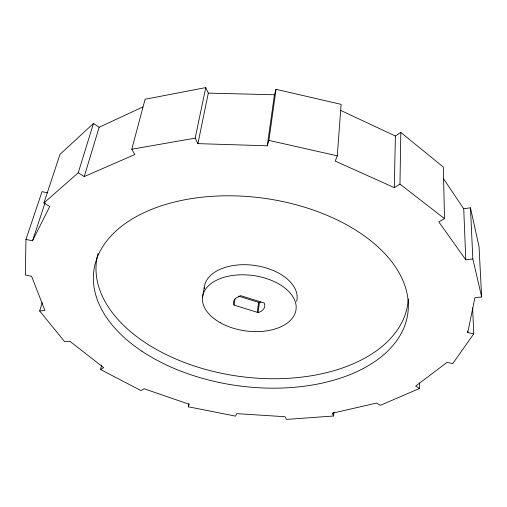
<?xml version="1.0" encoding="UTF-8"?>
<svg xmlns="http://www.w3.org/2000/svg" width="507" height="507" viewBox="0 0 507 507"><rect width="100%" height="100%" fill="white"/><g stroke="black" fill="none" stroke-linecap="round" stroke-linejoin="round"><path stroke-width="0.76" d="M472.619 307.907L473.766 333.815L467.771 332.554L474.913 297.704L481.65 296.982L472.841 258.988L465.794 259.831L438.815 221.889L444.519 218.656L399.972 184.117L400.803 132.422L395.39 136.022L394.3 187.628L335.228 161.112L337.288 155.839L341.116 104.353L276.036 89.302L274.433 94.771L267.271 145.801L197.92 143.633L195.182 138.138L205.747 87.591L145.084 99.271L131.801 149.235L134.843 154.546L84.232 176.563L78.236 172.773L43.9 202.971L49.762 206.495L32.518 240.806L25.965 239.424L42.024 191.64L47.601 192.844M25.965 239.424L25.35 274.984L31.592 276.283L44.876 310.36L39.654 310.987L42.195 302.66M188.889 403.686L188.351 406.804L235.679 416.146L236.661 413.636L284.972 416.716L286.512 419.409L333.619 416L333.866 412.083M257.296 312.299L234.019 305.094A15.711 9.303 7.8 0 1 235.812 298.16L240.641 295.644L264.217 303.009L264.42 303.516A15.711 9.303 7.8 0 1 259.749 312.008L258.095 312.559L257.296 312.299L258.583 302.375L238.474 296.101M258.095 312.559L259.375 302.635L261.016 302.077M267.271 145.801L268.906 140.388L276.036 89.302M234.019 305.094L234.925 298.984M202.54 297.203L204.283 287.292M197.92 143.633L208.301 93.117L205.747 87.591M188.351 406.804L189.124 404.237L144.159 388.78L140.99 390.574L100.563 369.527L101.685 364.958M84.232 176.563L99.138 127.27L142.892 106.945M78.236 172.773L93.465 123.48L99.138 127.27M43.9 202.971L59.984 154.382L93.465 123.48M32.518 240.806L45.098 202.711M473.766 333.815L452.764 363.576L447.022 362.385L415.664 386.068L419.473 388.47L419.466 382.956M100.563 369.527L103.662 367.607L69.77 341.211L64.706 341.75L39.654 310.987M394.3 187.628L399.972 184.117M419.473 388.47L380.339 405.34L376.555 403.065L332.25 413.256L333.619 416M131.801 149.235L195.182 138.138M443.568 178.825L463.728 208.738L470.464 207.813L479.02 246.529L481.65 296.982M208.301 93.117L274.433 94.771M268.906 140.388L337.288 155.839M258.583 302.375L259.375 302.635M340.558 110.361L395.39 136.022M400.803 132.422L443.314 167.05L444.519 218.656M470.464 207.813L472.841 258.988M463.728 208.738L465.794 259.831M467.708 330.982L467.771 332.554M204.175 288.756A46.777 28.113 7.8 0 1 254.463 265.408A46.777 28.113 7.8 0 1 296.671 301.392M408.325 299.003A157.138 95.183 7.8 0 1 236.737 375.998A157.138 95.183 7.8 0 1 98.022 253.354M220.215 322.693A47.157 27.948 7.8 0 0 295.682 311.399A47.157 27.948 7.8 0 0 232.022 275.555A47.157 27.948 7.8 0 0 220.215 322.693M141.757 351.11A158.444 94.644 7.8 0 0 403.775 328.143A158.444 94.644 7.8 0 0 207.008 196.703A158.444 94.644 7.8 0 0 141.757 351.11"/></g></svg>
